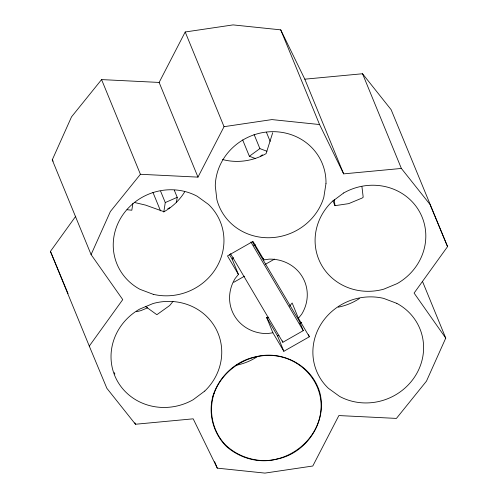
<?xml version="1.0" encoding="UTF-8"?>
<svg xmlns="http://www.w3.org/2000/svg" width="498" height="498" viewBox="0 0 498 498"><rect width="100%" height="100%" fill="white"/><g stroke="black" fill="none" stroke-linecap="round" stroke-linejoin="round"><path stroke-width="0.75" d="M132.879 203.477L131.821 210.218L127.058 209.726M163.774 212.067L165.268 202.555L160.605 191.188M176.379 202.667L177.22 197.326L174.306 190.224M272.699 132.748L266.081 153.652A55.826 52.558 -22.3 0 1 222.519 159.528M91.09 254.59L52.253 159.895L71.531 116.856L101.58 79.593L159.136 82.438L197.974 177.126L140.417 174.281L110.369 211.544L91.09 254.59L122.745 299.609L89.279 346.085L106.865 388.303L135.462 424.252L193.187 418.824L217.277 468.145L264.917 473.1L312.794 466.01L338.864 415.562L396.42 418.407L426.469 381.144L445.747 338.105L422.503 281.432M159.136 82.438L185.206 31.99L233.083 24.9L280.723 29.855L304.813 79.176L343.651 173.864L401.369 168.442L429.967 204.392L447.559 246.61L414.093 293.085L445.747 338.105M197.974 177.126L224.044 126.685L185.206 31.99M89.279 346.085L50.441 251.39L75.764 216.219M172.974 301.464L169.706 305.517L156.858 314.705L145.696 306.631M308.492 334.687L309.351 336.773L283.841 351.289L272.904 332.782L267.681 333.554A39.174 36.883 -22.3 0 1 235.143 278.494L238.424 274.429L232.161 259.153L233.462 257.534M289.537 306.233L292.152 302.989L298.414 318.266L309.351 336.773M298.414 318.266L301.695 314.201A39.174 36.883 -22.3 0 0 269.157 259.134L263.934 259.906L252.996 241.399L227.486 255.916L238.424 274.429M242.663 139.919L249.367 156.26L259.888 148.603L266.934 151.255M260.566 156.123L262.427 154.785M233.786 282.291L244.481 276.203M265.204 264.413L274.56 259.084M283.841 351.289L277.579 336.019L278.917 335.254M299.728 323.407L301.744 322.262M230.499 253.656L282.852 342.263L303.257 330.647L299.503 321.484L252.262 241.536M167.789 208.662L169.899 207.741M165.268 202.555L177.22 197.326M147.663 307.801L140.859 310.628A55.826 52.558 -22.3 0 1 136.39 311.686M224.044 126.685L271.92 119.588L319.56 124.544L343.651 173.864M332.95 200.738L334.973 205.668L348.687 203.638L362.139 198.042L363.198 197.258L361.953 186.744M253.507 245.253L255.586 244.941M272.904 332.782L266.642 317.512L268.721 317.201M304.813 79.176L362.538 73.748L391.135 109.697L447.559 246.61M134.578 202.505L145.578 205.108L164.047 211.725A55.826 52.558 -22.3 0 0 184.69 191.867M249.367 156.26L255.642 158.625M52.253 159.895L53.143 161.165M250.905 242.04L303.257 330.647M229.422 254.528L232.161 259.153M266.642 317.512L277.579 336.019M50.441 251.39L68.033 293.608M362.538 73.748L401.369 168.442M280.723 29.855L319.56 124.544M266.393 132.194L270.165 141.401M254.08 134.429L259.888 148.603M263.361 258.518L263.934 259.906M282.273 340.856L282.852 342.263M152.948 192.396L160.524 210.866M101.58 79.593L140.417 174.281M214.632 461.69L217.277 468.145M114.279 372.604L114.87 374.035M134.877 422.814L135.462 424.252M334.251 199.505L334.973 205.668M257.398 356.593A55.826 52.558 -22.3 0 1 236.214 365.246M359.432 298.514A55.826 52.558 -22.3 0 1 338.248 307.166M212.907 396.091C208.027 413.888 213.306 433.36 226.322 446.351C239.961 458.471 259.302 463.738 277.044 459.088C306.214 453.342 327.317 422.329 319.946 393.059C312.346 365.6 282.472 349.664 255.3 356.898C235.43 360.975 218.846 376.799 212.907 396.091M325.985 183.469L323.831 197.239A55.826 52.558 -22.3 0 1 269.58 237.739A55.826 52.558 -22.3 0 1 216.885 199.636L215.273 185.953A55.826 52.558 -22.3 0 1 271.678 131.684A55.826 52.558 -22.3 0 1 325.985 183.469M214.146 393.302C208.313 410.85 212.36 430.814 224.984 444.409C235.1 454.363 248.614 459.922 262.739 460.594C291.591 461.223 318.932 438.29 321.029 409.076C322.928 380.123 298.52 355.908 270.016 355.416C245.819 354.856 222.419 370.444 214.146 393.302M343.682 192.969L332.048 201.653A55.826 52.558 -22.3 0 0 321.988 265.857A55.826 52.558 -22.3 0 0 383.765 289.17L397.217 283.574A55.826 52.558 -22.3 0 0 418.918 210.679A55.826 52.558 -22.3 0 0 343.682 192.969M204.784 391.042L193.156 399.726A55.826 52.558 -22.3 0 1 117.92 382.01A55.826 52.558 -22.3 0 1 139.614 309.121L153.073 303.525A55.826 52.558 -22.3 0 1 214.85 326.837A55.826 52.558 -22.3 0 1 204.784 391.042M396.825 303.363L383.578 298.364A55.826 52.558 -22.3 0 0 320.824 324.466A55.826 52.558 -22.3 0 0 328.356 388.272L339.648 396.445A55.826 52.558 -22.3 0 0 415.656 375.343A55.826 52.558 -22.3 0 0 396.825 303.363M153.253 294.33L140.006 289.332A55.826 52.558 -22.3 0 1 121.182 217.352A55.826 52.558 -22.3 0 1 197.183 196.249L208.481 204.417A55.826 52.558 -22.3 0 1 216.014 268.229A55.826 52.558 -22.3 0 1 153.253 294.33"/></g></svg>
